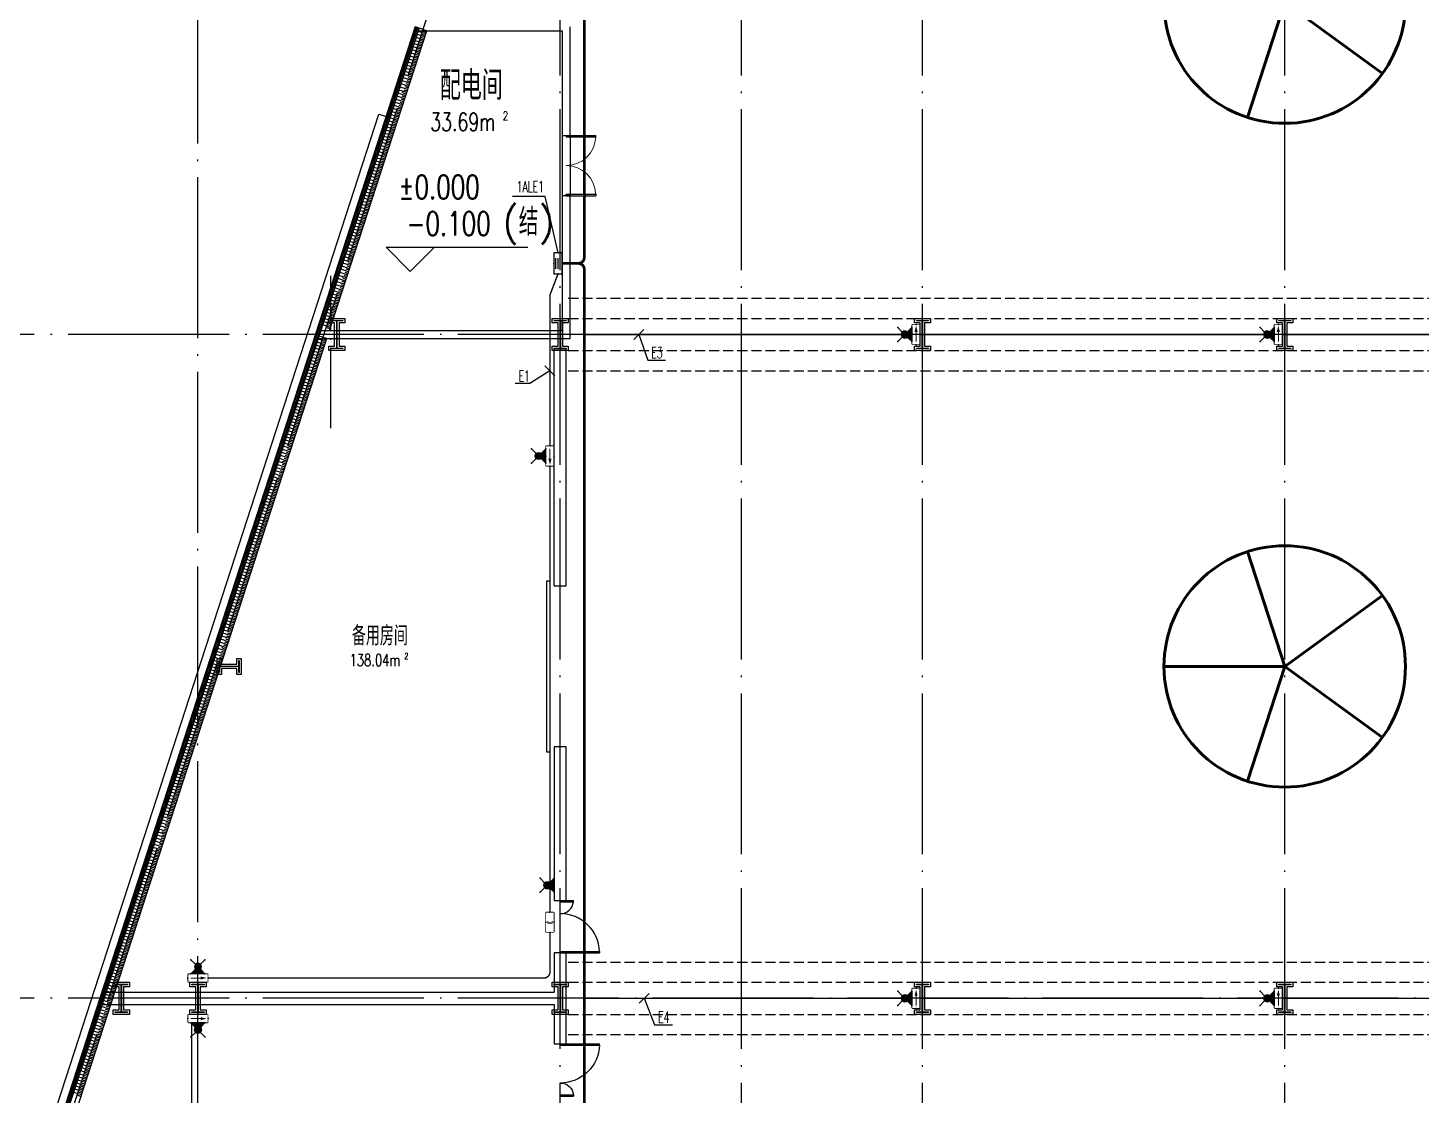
# Model space of a CAD drawing. Extents: x -1396510 to 1250330, y -1892470 to 1623980.
# Drawn here: x 253750 to 288364, y -752037 to -725507 of the extents above; entities that cross this region are included whole.
import ezdxf
from ezdxf.enums import TextEntityAlignment as Align

# ---------------------------------------------------------------- set-up
doc = ezdxf.new("R2010")
doc.units = 0
doc.header["$LTSCALE"] = 1000
doc.header["$MEASUREMENT"] = 0
for name, pattern in [('10平面$0$DASH', [0.35, 0.25, -0.1]), ('DASH', [0.35, 0.25, -0.1]), ('DOTE', [2.42, 2, -0.2, 0.02, -0.2])]:
    doc.linetypes.add(name, pattern=pattern)
doc.layers.get('Defpoints').update_dxf_attribs({"color": 210})
for name, color, linetype in [('10平面$0$WINDOW', 4, 'Continuous'), ('99平面图例外参$0$A-HATCH-2', 251, 'Continuous'), ('A-AXIS-DOTE', 14, 'DOTE'), ('A-AXIS-DP', 126, 'Continuous'), ('A-HATCH-2', 251, 'Continuous'), ('A-LIN-V', 9, 'Continuous'), ('A-WINDOW', 140, 'Continuous'), ('A-防火门窗', 1, 'Continuous'), ('AS-COLN', 6, 'Continuous'), ('AS-WALL', 40, 'Continuous'), ('DIM-照明', 3, 'Continuous'), ('DIM-箱柜', 3, 'Continuous'), ('EQUIP-应急', 3, 'Continuous'), ('EQUIP-照明', 3, 'Continuous'), ('EQUIP-箱柜', 3, 'Continuous'), ('WIRE-照明', 1, 'Continuous'), ('建-墙-幕', 4, 'Continuous'), ('建-房间', 7, 'Continuous'), ('建-标高', 3, 'Continuous')]:
    doc.layers.add(name, color=color, linetype=linetype)
doc.layers.add('A-云线2', color=3, linetype='Continuous', plot=False)
doc.styles.add('_TEL_DIM', font='SIMPLEX', dxfattribs={"width": 0.8, "height": 3.5, "bigfont": 'HZTXT'})
doc.styles.add('A-AREA', font='SIMPLEX', dxfattribs={"bigfont": 'GBCBIG'})
doc.styles.add('A-STANDARD', font='SIMPLEX', dxfattribs={"bigfont": 'GBCBIG'})

# ---------------------------------------------------------------- blocks, each defined once
blk = doc.blocks.new('nt66')
at = {"layer": 'A-HATCH-2', "color": 8}
blk.add_lwpolyline([(-195840, 766870), (-195440, 766870), (-195440, 766758), (-195586, 766758), (-195586, 766182), (-195440, 766182), (-195440, 766070), (-195840, 766070), (-195840, 766182), (-195694, 766182), (-195694, 766758), (-195840, 766758)], close=True, dxfattribs=at)
at = {"layer": 'AS-COLN'}
blk.add_lwpolyline([(-195790, 766820), (-195490, 766820), (-195490, 766808), (-195636, 766808), (-195636, 766132), (-195490, 766132), (-195490, 766120), (-195790, 766120), (-195790, 766132), (-195644, 766132), (-195644, 766808), (-195790, 766808)], close=True, dxfattribs=at)
blk = doc.blocks.new('342343243')
at = {"layer": 'A-AXIS-DP', "color": 5}
blk.add_lwpolyline([(-155704, 832070), (-155404, 832070), (-155404, 832058), (-155550, 832058), (-155550, 831582), (-155404, 831582), (-155404, 831570), (-155704, 831570), (-155704, 831582), (-155558, 831582), (-155558, 832058), (-155704, 832058), (-155704, 832070)], close=True, dxfattribs=at)
at = {"layer": 'A-HATCH-2'}
blk.add_lwpolyline([(-155754, 832120), (-155354, 832120), (-155354, 832008), (-155500, 832008), (-155500, 831632), (-155354, 831632), (-155354, 831520), (-155754, 831520), (-155754, 831632), (-155608, 831632), (-155608, 832008), (-155754, 832008)], close=True, dxfattribs=at)
blk = doc.blocks.new('33333')
for p in [(-73764, -60400), (-68214, -60400), (-59214, -60400), (-50214, -60400), (-79117, -76900), (-77214, -76900), (-68214, -76900), (-59214, -76900), (-50214, -76900)]:
    blk.add_blockref('nt66', p)
at = {"layer": 'A-AXIS-DP', "rotation": 270}
blk.add_blockref('342343243', (-1103900, 542266), dxfattribs=at)
blk = doc.blocks.new('w42343')
at = {"layer": 'A-HATCH-2', "color": 8, "linetype": 'DASH'}
for p, q in [((-263654, 706970), (-128354, 706970)), ((-263654, 706470), (-128354, 706470)), ((-263654, 705670), (-128354, 705670)), ((-263654, 705170), (-128354, 705170)), ((-263654, 690470), (-128354, 690470)), ((-263654, 689970), (-128354, 689970)), ((-263654, 689170), (-128354, 689170)), ((-263654, 688670), (-128354, 688670))]:
    blk.add_line(p, q, dxfattribs=at)
blk = doc.blocks.new('w4324324')
at = {"layer": 'A-HATCH-2', "color": 0, "lineweight": 60}
for q in [(-1694760, 686605), (-1697614, 684532), (-1691907, 684532), (-1696524, 681178), (-1692997, 681178)]:
    blk.add_line((-1694760, 683605), q, dxfattribs=at)
blk.add_circle((-1694760, 683605), 3000, dxfattribs=at)
blk = doc.blocks.new('ner546')
at = {"layer": 'A-LIN-V', "color": 8}
for p in [(614780, 43256), (631280, 43256)]:
    blk.add_blockref('w4324324', p, dxfattribs=at)
blk = doc.blocks.new('10平面$0$$DorLib2D$00000002')
for p, q in [((-0.5, 0), (-0.5, 0.4875)), ((-0.475, 0.4875), (-0.5, 0.4875)), ((-0.475, 0), (-0.475, 0.4875)), ((0.475, 0), (0.475, 0.4875)), ((0.475, 0.4875), (0.5, 0.4875)), ((0.5, 0), (0.5, 0.4875)), ((-0.5, 0), (-0.475, 0)), ((0.5, 0), (0.475, 0))]:
    blk.add_line(p, q)
at = {"lineweight": 13}
for centre, start, end in [((-0.4875, 0), 0, 88.53072), ((0.4875, 0), 91.46928, 180)]:
    blk.add_arc(centre, 0.4875, start, end, dxfattribs=at)
blk = doc.blocks.new('99平面图例外参$0$$LinePat$填挖边坡')
at = {"color": 0}
for p, q in [((0, 0), (0, -1500)), ((300, 0), (300, -600))]:
    blk.add_line(p, q, dxfattribs=at)
at = {"layer": 'Defpoints', "color": 0}
blk.add_point((600, 0), dxfattribs=at)
blk = doc.blocks.new('DOOR2DLIB$SYSLIB$00000123')
at = {"color": 0}
for p, q in [((0.475, -0.001), (0.475, 0.752)), ((0.475, 0.752), (0.5, 0.752)), ((0.5, -0.001), (0.5, 0.752)), ((-0.5, 0), (-0.5, 0.252)), ((-0.475, 0.252), (-0.5, 0.252)), ((-0.475, 0), (-0.475, 0.252)), ((-0.475, 0), (-0.5, 0)), ((0.475, -0.001), (0.5, -0.001))]:
    blk.add_line(p, q, dxfattribs=at)
for centre, radius, start, end in [((0.505, -0.002), 0.755, 92.2493, 179.7238), ((-0.501, 0.003), 0.251, 359.7899, 84.0974)]:
    blk.add_arc(centre, radius, start, end, dxfattribs=at)
blk = doc.blocks.new('10平面$0$$DorLib2D$00000126')
at = {"color": 0, "linetype": 'Continuous'}
for p, q in [((-0.532, 0.5), (-0.532, 0.9)), ((0.532, 0.9), (0.532, 0.5))]:
    blk.add_line(p, q, dxfattribs=at)
at = {"color": 0, "linetype": '10平面$0$DASH'}
for p, q in [((-0.532, 0.9), (0.532, 0.9)), ((-0.532, 0.5), (0.532, 0.5))]:
    blk.add_line(p, q, dxfattribs=at)
blk = doc.blocks.new('世赫2#厂房一层0821')
at = {"layer": 'A-AXIS-DOTE', "color": 8, "ltscale": 2}
for p, q in [((12300, -89188.9), (12300, 6300)), ((21300, -87498.9), (21300, 6300)), ((25800, -87498.9), (25800, 6300)), ((30300, -87498.9), (30300, 6300)), ((39300, -87498.9), (39300, 6300)), ((163114.2, -16500), (-11095.8, -16500)), ((163114.2, -33000), (-11095.8, -33000))]:
    blk.add_line(p, q, dxfattribs=at)
at = {"layer": 'A-AXIS-DOTE', "color": 8}
blk.add_line((15600, -18830), (15600, -15040), dxfattribs=at)
at = {"layer": 'A-AXIS-DOTE', "color": 8, "ltscale": 2}
blk.add_lwpolyline([(-1898.6, -69910.4), (21947.6, 3584)], dxfattribs=at)
at = {"layer": 'A-LIN-V'}
for p, q in [((15568.7, -16400), (17985.9, -8950)), ((-400, -65615.8), (15503.8, -16600)), ((21550, -31870), (21450, -31870))]:
    blk.add_line(p, q, dxfattribs=at)
blk.add_lwpolyline([(-900, -68000), (-900, -65552.5), (16794.3, -11018.4), (17079.6, -11111)], dxfattribs=at)
at = {"layer": 'A-防火门窗'}
for p, q in [((21350, -11550), (21350, -13050)), ((21550, -11550), (21550, -13050))]:
    blk.add_line(p, q, dxfattribs=at)
at = {"layer": 'AS-WALL'}
for p, q in [((17775.7, -8950), (21350, -8950)), ((21350, -8950), (21350, -11550)), ((21550, -11550), (21550, -8850)), ((21350, -11550), (21550, -11550)), ((21550, -13050), (21350, -13050)), ((21350, -13050), (21350, -16400)), ((21550, -16600), (21550, -13050)), ((15293.5, -16600), (21550, -16600)), ((15358.4, -16400), (21350, -16400)), ((21150, -22750), (21150, -16850)), ((21150, -16850), (21450, -16850)), ((21450, -22750), (21450, -16850)), ((21150, -22750), (21450, -22750)), ((21150, -26750), (21150, -30570)), ((21450, -26750), (21150, -26750)), ((21450, -30570), (21450, -26750)), ((21150, -30570), (21450, -30570)), ((21450, -31870), (21150, -31870)), ((21150, -31870), (21150, -32850)), ((21450, -33000), (21450, -31870)), ((10021, -32850), (21150, -32850)), ((9923.7, -33150), (21150, -33150)), ((21150, -33150), (21150, -34130)), ((21450, -34130), (21450, -33000)), ((21150, -34130), (21450, -34130))]:
    blk.add_line(p, q, dxfattribs=at)
at = {"layer": '建-墙-幕'}
for p, q in [((15225.8, -16484.6), (17708, -8834.6)), ((15257.5, -16494.9), (17739.7, -8844.9)), ((15289.2, -16505.1), (17771.4, -8855.1)), ((15321, -16515.4), (17803.1, -8865.4)), ((9872.2, -32984.6), (15225.8, -16484.6)), ((9903.9, -32994.9), (15257.5, -16494.9)), ((9935.6, -33005.1), (15289.2, -16505.1)), ((9967.3, -33015.4), (15321, -16515.4)), ((-700, -65568.4), (9872.2, -32984.6)), ((-666.7, -65573.6), (9903.9, -32994.9)), ((-633.3, -65578.9), (9935.6, -33005.1)), ((-600, -65584.2), (9967.3, -33015.4))]:
    blk.add_line(p, q, dxfattribs=at)
at = {"layer": '建-标高', "color": 8}
for p, q in [((17574.2, -14930.9), (16974.2, -14330.9)), ((16974.2, -14330.9), (20494.2, -14330.9)), ((17574.2, -14930.9), (18174.2, -14330.9))]:
    blk.add_line(p, q, dxfattribs=at)
at = {"layer": '10平面$0$WINDOW'}
for name, p, xscale, yscale, zscale, rotation in [('10平面$0$$DorLib2D$00000126', (21150, -24750), -4000, -200, 200, 269.9999999997814), ('DOOR2DLIB$SYSLIB$00000123', (21300, -31220), -1300, -1300, 300, 90.00000000093488), ('DOOR2DLIB$SYSLIB$00000123', (21300, -34780), 1300, -1300, 300, 90.00000000093488)]:
    blk.add_blockref(name, p, dxfattribs=dict(at, xscale=xscale, yscale=yscale, zscale=zscale, rotation=rotation))
at = {"layer": '99平面图例外参$0$A-HATCH-2', "color": 203, "yscale": 0.1333333333333333, "zscale": 0.1333333333333333}
for p, xscale, rotation in [((17961, -9026.8), 0.1345763054429145, 252.0237134181385), ((17985.9, -8950), 0.1345763054429145, 252.0237134181385), ((17861.3, -9334), 0.1345763054429145, 252.0237134181385), ((17886.2, -9257.2), 0.1345763054429145, 252.0237134181385), ((17911.2, -9180.4), 0.1345763054429145, 252.0237134181385), ((17936.1, -9103.6), 0.1345763054429145, 252.0237134181385), ((17736.7, -9718), 0.1345763054429145, 252.0237134181385), ((17761.6, -9641.2), 0.1345763054429145, 252.0237134181385), ((17786.6, -9564.4), 0.1345763054429145, 252.0237134181385), ((17811.5, -9487.6), 0.1345763054429145, 252.0237134181385), ((17836.4, -9410.8), 0.1345763054429145, 252.0237134181385), ((17637, -10025.3), 0.1345763054429145, 252.0237134181385), ((17662, -9948.5), 0.1345763054429145, 252.0237134181385), ((17686.9, -9871.6), 0.1345763054429145, 252.0237134181385), ((17711.8, -9794.8), 0.1345763054429145, 252.0237134181385), ((17512.4, -10409.3), 0.1345763054429145, 252.0237134181385), ((17537.4, -10332.5), 0.1345763054429145, 252.0237134181385), ((17562.3, -10255.7), 0.1345763054429145, 252.0237134181385), ((17587.2, -10178.9), 0.1345763054429145, 252.0237134181385), ((17612.1, -10102.1), 0.1345763054429145, 252.0237134181385), ((17412.8, -10716.5), 0.1345763054429145, 252.0237134181385), ((17437.7, -10639.7), 0.1345763054429145, 252.0237134181385), ((17462.6, -10562.9), 0.1345763054429145, 252.0237134181385), ((17487.5, -10486.1), 0.1345763054429145, 252.0237134181385), ((17288.2, -11100.5), 0.1345763054429145, 252.0237134181385), ((17313.1, -11023.7), 0.1345763054429145, 252.0237134181385), ((17338, -10946.9), 0.1345763054429145, 252.0237134181385), ((17362.9, -10870.1), 0.1345763054429145, 252.0237134181385), ((17387.8, -10793.3), 0.1345763054429145, 252.0237134181385), ((17188.5, -11407.7), 0.1345763054429145, 252.0237134181385), ((17213.4, -11330.9), 0.1345763054429145, 252.0237134181385), ((17238.3, -11254.1), 0.1345763054429145, 252.0237134181385), ((17263.2, -11177.3), 0.1345763054429145, 252.0237134181385), ((17063.9, -11791.8), 0.1345763054429145, 252.0237134181385), ((17088.8, -11714.9), 0.1345763054429145, 252.0237134181385), ((17113.7, -11638.1), 0.1345763054429145, 252.0237134181385), ((17138.6, -11561.3), 0.1345763054429145, 252.0237134181385), ((17163.6, -11484.5), 0.1345763054429145, 252.0237134181385), ((16939.3, -12175.8), 0.1345763054429145, 252.0237134181385), ((16964.2, -12099), 0.1345763054429145, 252.0237134181385), ((16989.1, -12022.2), 0.1345763054429145, 252.0237134181385), ((17014, -11945.4), 0.1345763054429145, 252.0237134181385), ((17039, -11868.6), 0.1345763054429145, 252.0237134181385), ((16839.6, -12483), 0.1345763054429145, 252.0237134181385), ((16864.5, -12406.2), 0.1345763054429145, 252.0237134181385), ((16889.4, -12329.4), 0.1345763054429145, 252.0237134181385), ((16914.4, -12252.6), 0.1345763054429145, 252.0237134181385), ((16715, -12867), 0.1345763054429145, 252.0237134181385), ((16739.9, -12790.2), 0.1345763054429145, 252.0237134181385), ((16764.8, -12713.4), 0.1345763054429145, 252.0237134181385), ((16789.8, -12636.6), 0.1345763054429145, 252.0237134181385), ((16814.7, -12559.8), 0.1345763054429145, 252.0237134181385), ((16615.3, -13174.2), 0.1345763054429145, 252.0237134181385), ((16640.2, -13097.4), 0.1345763054429145, 252.0237134181385), ((16665.2, -13020.6), 0.1345763054429145, 252.0237134181385), ((16690.1, -12943.8), 0.1345763054429145, 252.0237134181385), ((16490.7, -13558.2), 0.1345763054429145, 252.0237134181385), ((16515.6, -13481.4), 0.1345763054429145, 252.0237134181385), ((16540.6, -13404.6), 0.1345763054429145, 252.0237134181385), ((16565.5, -13327.8), 0.1345763054429145, 252.0237134181385), ((16590.4, -13251), 0.1345763054429145, 252.0237134181385), ((16391, -13865.5), 0.1345763054429145, 252.0237134181385), ((16416, -13788.7), 0.1345763054429145, 252.0237134181385), ((16440.9, -13711.9), 0.1345763054429145, 252.0237134181385), ((16465.8, -13635.1), 0.1345763054429145, 252.0237134181385), ((16266.4, -14249.5), 0.1345763054429145, 252.0237134181385), ((16291.4, -14172.7), 0.1345763054429145, 252.0237134181385), ((16316.3, -14095.9), 0.1345763054429145, 252.0237134181385), ((16341.2, -14019.1), 0.1345763054429145, 252.0237134181385), ((16366.1, -13942.3), 0.1345763054429145, 252.0237134181385), ((16166.8, -14556.7), 0.1345763054429145, 252.0237134181385), ((16191.7, -14479.9), 0.1345763054429145, 252.0237134181385), ((16216.6, -14403.1), 0.1345763054429145, 252.0237134181385), ((16241.5, -14326.3), 0.1345763054429145, 252.0237134181385), ((16042.2, -14940.7), 0.1345763054429145, 252.0237134181385), ((16067.1, -14863.9), 0.1345763054429145, 252.0237134181385), ((16092, -14787.1), 0.1345763054429145, 252.0237134181385), ((16116.9, -14710.3), 0.1345763054429145, 252.0237134181385), ((16141.8, -14633.5), 0.1345763054429145, 252.0237134181385), ((15942.5, -15247.9), 0.1345763054429145, 252.0237134181385), ((15967.4, -15171.1), 0.1345763054429145, 252.0237134181385), ((15992.3, -15094.3), 0.1345763054429145, 252.0237134181385), ((16017.2, -15017.5), 0.1345763054429145, 252.0237134181385), ((15817.9, -15632), 0.1345763054429145, 252.0237134181385), ((15842.8, -15555.2), 0.1345763054429145, 252.0237134181385), ((15867.7, -15478.4), 0.1345763054429145, 252.0237134181385), ((15892.6, -15401.5), 0.1345763054429145, 252.0237134181385), ((15917.6, -15324.7), 0.1345763054429145, 252.0237134181385), ((15718.2, -15939.2), 0.1345763054429145, 252.0237134181385), ((15743.1, -15862.4), 0.1345763054429145, 252.0237134181385), ((15768, -15785.6), 0.1345763054429145, 252.0237134181385), ((15793, -15708.8), 0.1345763054429145, 252.0237134181385), ((15593.6, -16323.2), 0.1345763054429145, 252.0237134181385), ((15618.5, -16246.4), 0.1345763054429145, 252.0237134181385), ((15643.4, -16169.6), 0.1345763054429145, 252.0237134181385), ((15668.4, -16092.8), 0.1345763054429145, 252.0237134181385), ((15693.3, -16016), 0.1345763054429145, 252.0237134181385), ((15479.1, -16676.1), 0.133362719495067, 252.0237134181384), ((15503.8, -16600), 0.133362719495067, 252.0237134181384), ((15380.3, -16980.6), 0.133362719495067, 252.0237134181384), ((15405, -16904.4), 0.133362719495067, 252.0237134181384), ((15429.7, -16828.3), 0.133362719495067, 252.0237134181384), ((15454.4, -16752.2), 0.133362719495067, 252.0237134181384), ((15256.8, -17361.1), 0.133362719495067, 252.0237134181384), ((15281.5, -17285), 0.133362719495067, 252.0237134181384), ((15306.2, -17208.9), 0.133362719495067, 252.0237134181384), ((15330.9, -17132.8), 0.133362719495067, 252.0237134181384), ((15355.6, -17056.7), 0.133362719495067, 252.0237134181384), ((15158, -17665.6), 0.133362719495067, 252.0237134181384), ((15182.7, -17589.4), 0.133362719495067, 252.0237134181384), ((15207.4, -17513.3), 0.133362719495067, 252.0237134181384), ((15232.1, -17437.2), 0.133362719495067, 252.0237134181384), ((15034.6, -18046.1), 0.133362719495067, 252.0237134181384), ((15059.3, -17970), 0.133362719495067, 252.0237134181384), ((15084, -17893.9), 0.133362719495067, 252.0237134181384), ((15108.7, -17817.8), 0.133362719495067, 252.0237134181384), ((15133.3, -17741.7), 0.133362719495067, 252.0237134181384), ((14935.8, -18350.6), 0.133362719495067, 252.0237134181384), ((14960.5, -18274.5), 0.133362719495067, 252.0237134181384), ((14985.2, -18198.3), 0.133362719495067, 252.0237134181384), ((15009.9, -18122.2), 0.133362719495067, 252.0237134181384), ((14812.3, -18731.1), 0.133362719495067, 252.0237134181384), ((14837, -18655), 0.133362719495067, 252.0237134181384), ((14861.7, -18578.9), 0.133362719495067, 252.0237134181384), ((14886.4, -18502.8), 0.133362719495067, 252.0237134181384), ((14911.1, -18426.7), 0.133362719495067, 252.0237134181384), ((14713.5, -19035.6), 0.133362719495067, 252.0237134181384), ((14738.2, -18959.5), 0.133362719495067, 252.0237134181384), ((14762.9, -18883.3), 0.133362719495067, 252.0237134181384), ((14787.6, -18807.2), 0.133362719495067, 252.0237134181384), ((14590.1, -19416.1), 0.133362719495067, 252.0237134181384), ((14614.7, -19340), 0.133362719495067, 252.0237134181384), ((14639.4, -19263.9), 0.133362719495067, 252.0237134181384), ((14664.1, -19187.8), 0.133362719495067, 252.0237134181384), ((14688.8, -19111.7), 0.133362719495067, 252.0237134181384), ((14491.3, -19720.6), 0.133362719495067, 252.0237134181384), ((14516, -19644.5), 0.133362719495067, 252.0237134181384), ((14540.7, -19568.3), 0.133362719495067, 252.0237134181384), ((14565.4, -19492.2), 0.133362719495067, 252.0237134181384), ((14367.8, -20101.1), 0.133362719495067, 252.0237134181384), ((14392.5, -20025), 0.133362719495067, 252.0237134181384), ((14417.2, -19948.9), 0.133362719495067, 252.0237134181384), ((14441.9, -19872.8), 0.133362719495067, 252.0237134181384), ((14466.6, -19796.7), 0.133362719495067, 252.0237134181384), ((14244.3, -20481.7), 0.133362719495067, 252.0237134181384), ((14269, -20405.6), 0.133362719495067, 252.0237134181384), ((14293.7, -20329.5), 0.133362719495067, 252.0237134181384), ((14318.4, -20253.4), 0.133362719495067, 252.0237134181384), ((14343.1, -20177.2), 0.133362719495067, 252.0237134181384), ((14145.5, -20786.1), 0.133362719495067, 252.0237134181384), ((14170.2, -20710), 0.133362719495067, 252.0237134181384), ((14194.9, -20633.9), 0.133362719495067, 252.0237134181384), ((14219.6, -20557.8), 0.133362719495067, 252.0237134181384), ((14022.1, -21166.7), 0.133362719495067, 252.0237134181384), ((14046.8, -21090.6), 0.133362719495067, 252.0237134181384), ((14071.5, -21014.5), 0.133362719495067, 252.0237134181384), ((14096.1, -20938.4), 0.133362719495067, 252.0237134181384), ((14120.8, -20862.2), 0.133362719495067, 252.0237134181384), ((13923.3, -21471.1), 0.133362719495067, 252.0237134181384), ((13948, -21395), 0.133362719495067, 252.0237134181384), ((13972.7, -21318.9), 0.133362719495067, 252.0237134181384), ((13997.4, -21242.8), 0.133362719495067, 252.0237134181384), ((13799.8, -21851.7), 0.133362719495067, 252.0237134181384), ((13824.5, -21775.6), 0.133362719495067, 252.0237134181384), ((13849.2, -21699.5), 0.133362719495067, 252.0237134181384), ((13873.9, -21623.4), 0.133362719495067, 252.0237134181384), ((13898.6, -21547.2), 0.133362719495067, 252.0237134181384), ((13701, -22156.1), 0.133362719495067, 252.0237134181384), ((13725.7, -22080), 0.133362719495067, 252.0237134181384), ((13750.4, -22003.9), 0.133362719495067, 252.0237134181384), ((13775.1, -21927.8), 0.133362719495067, 252.0237134181384), ((13577.5, -22536.7), 0.133362719495067, 252.0237134181384), ((13602.2, -22460.6), 0.133362719495067, 252.0237134181384), ((13626.9, -22384.5), 0.133362719495067, 252.0237134181384), ((13651.6, -22308.4), 0.133362719495067, 252.0237134181384), ((13676.3, -22232.3), 0.133362719495067, 252.0237134181384), ((13478.8, -22841.1), 0.133362719495067, 252.0237134181384), ((13503.5, -22765), 0.133362719495067, 252.0237134181384), ((13528.2, -22688.9), 0.133362719495067, 252.0237134181384), ((13552.8, -22612.8), 0.133362719495067, 252.0237134181384), ((13355.3, -23221.7), 0.133362719495067, 252.0237134181384), ((13380, -23145.6), 0.133362719495067, 252.0237134181384), ((13404.7, -23069.5), 0.133362719495067, 252.0237134181384), ((13429.4, -22993.4), 0.133362719495067, 252.0237134181384), ((13454.1, -22917.3), 0.133362719495067, 252.0237134181384), ((13256.5, -23526.1), 0.133362719495067, 252.0237134181384), ((13281.2, -23450), 0.133362719495067, 252.0237134181384), ((13305.9, -23373.9), 0.133362719495067, 252.0237134181384), ((13330.6, -23297.8), 0.133362719495067, 252.0237134181384), ((13133, -23906.7), 0.133362719495067, 252.0237134181384), ((13157.7, -23830.6), 0.133362719495067, 252.0237134181384), ((13182.4, -23754.5), 0.133362719495067, 252.0237134181384), ((13207.1, -23678.4), 0.133362719495067, 252.0237134181384), ((13231.8, -23602.3), 0.133362719495067, 252.0237134181384), ((13009.6, -24287.3), 0.133362719495067, 252.0237134181384), ((13034.2, -24211.2), 0.133362719495067, 252.0237134181384), ((13058.9, -24135), 0.133362719495067, 252.0237134181384), ((13083.6, -24058.9), 0.133362719495067, 252.0237134181384), ((13108.3, -23982.8), 0.133362719495067, 252.0237134181384), ((12910.8, -24591.7), 0.133362719495067, 252.0237134181384), ((12935.5, -24515.6), 0.133362719495067, 252.0237134181384), ((12960.2, -24439.5), 0.133362719495067, 252.0237134181384), ((12984.9, -24363.4), 0.133362719495067, 252.0237134181384), ((12787.3, -24972.3), 0.133362719495067, 252.0237134181384), ((12812, -24896.2), 0.133362719495067, 252.0237134181384), ((12836.7, -24820), 0.133362719495067, 252.0237134181384), ((12861.4, -24743.9), 0.133362719495067, 252.0237134181384), ((12886.1, -24667.8), 0.133362719495067, 252.0237134181384), ((12688.5, -25276.7), 0.133362719495067, 252.0237134181384), ((12713.2, -25200.6), 0.133362719495067, 252.0237134181384), ((12737.9, -25124.5), 0.133362719495067, 252.0237134181384), ((12762.6, -25048.4), 0.133362719495067, 252.0237134181384), ((12565, -25657.3), 0.133362719495067, 252.0237134181384), ((12589.7, -25581.2), 0.133362719495067, 252.0237134181384), ((12614.4, -25505), 0.133362719495067, 252.0237134181384), ((12639.1, -25428.9), 0.133362719495067, 252.0237134181384), ((12663.8, -25352.8), 0.133362719495067, 252.0237134181384), ((12466.3, -25961.7), 0.133362719495067, 252.0237134181384), ((12491, -25885.6), 0.133362719495067, 252.0237134181384), ((12515.6, -25809.5), 0.133362719495067, 252.0237134181384), ((12540.3, -25733.4), 0.133362719495067, 252.0237134181384), ((12342.8, -26342.3), 0.133362719495067, 252.0237134181384), ((12367.5, -26266.2), 0.133362719495067, 252.0237134181384), ((12392.2, -26190.1), 0.133362719495067, 252.0237134181384), ((12416.9, -26113.9), 0.133362719495067, 252.0237134181384), ((12441.6, -26037.8), 0.133362719495067, 252.0237134181384), ((12244, -26646.7), 0.133362719495067, 252.0237134181384), ((12268.7, -26570.6), 0.133362719495067, 252.0237134181384), ((12293.4, -26494.5), 0.133362719495067, 252.0237134181384), ((12318.1, -26418.4), 0.133362719495067, 252.0237134181384), ((12120.5, -27027.3), 0.133362719495067, 252.0237134181384), ((12145.2, -26951.2), 0.133362719495067, 252.0237134181384), ((12169.9, -26875.1), 0.133362719495067, 252.0237134181384), ((12194.6, -26798.9), 0.133362719495067, 252.0237134181384), ((12219.3, -26722.8), 0.133362719495067, 252.0237134181384), ((12021.7, -27331.7), 0.133362719495067, 252.0237134181384), ((12046.4, -27255.6), 0.133362719495067, 252.0237134181384), ((12071.1, -27179.5), 0.133362719495067, 252.0237134181384), ((12095.8, -27103.4), 0.133362719495067, 252.0237134181384), ((11898.3, -27712.3), 0.133362719495067, 252.0237134181384), ((11923, -27636.2), 0.133362719495067, 252.0237134181384), ((11947.7, -27560.1), 0.133362719495067, 252.0237134181384), ((11972.4, -27483.9), 0.133362719495067, 252.0237134181384), ((11997, -27407.8), 0.133362719495067, 252.0237134181384), ((11774.8, -28092.8), 0.133362719495067, 252.0237134181384), ((11799.5, -28016.7), 0.133362719495067, 252.0237134181384), ((11824.2, -27940.6), 0.133362719495067, 252.0237134181384), ((11848.9, -27864.5), 0.133362719495067, 252.0237134181384), ((11873.6, -27788.4), 0.133362719495067, 252.0237134181384), ((11676, -28397.3), 0.133362719495067, 252.0237134181384), ((11700.7, -28321.2), 0.133362719495067, 252.0237134181384), ((11725.4, -28245.1), 0.133362719495067, 252.0237134181384), ((11750.1, -28169), 0.133362719495067, 252.0237134181384), ((11552.5, -28777.8), 0.133362719495067, 252.0237134181384), ((11577.2, -28701.7), 0.133362719495067, 252.0237134181384), ((11601.9, -28625.6), 0.133362719495067, 252.0237134181384), ((11626.6, -28549.5), 0.133362719495067, 252.0237134181384), ((11651.3, -28473.4), 0.133362719495067, 252.0237134181384), ((11453.7, -29082.3), 0.133362719495067, 252.0237134181384), ((11478.4, -29006.2), 0.133362719495067, 252.0237134181384), ((11503.1, -28930.1), 0.133362719495067, 252.0237134181384), ((11527.8, -28854), 0.133362719495067, 252.0237134181384), ((11330.3, -29462.8), 0.133362719495067, 252.0237134181384), ((11355, -29386.7), 0.133362719495067, 252.0237134181384), ((11379.7, -29310.6), 0.133362719495067, 252.0237134181384), ((11404.4, -29234.5), 0.133362719495067, 252.0237134181384), ((11429.1, -29158.4), 0.133362719495067, 252.0237134181384), ((11231.5, -29767.3), 0.133362719495067, 252.0237134181384), ((11256.2, -29691.2), 0.133362719495067, 252.0237134181384), ((11280.9, -29615.1), 0.133362719495067, 252.0237134181384), ((11305.6, -29539), 0.133362719495067, 252.0237134181384), ((11108, -30147.9), 0.133362719495067, 252.0237134181384), ((11132.7, -30071.7), 0.133362719495067, 252.0237134181384), ((11157.4, -29995.6), 0.133362719495067, 252.0237134181384), ((11182.1, -29919.5), 0.133362719495067, 252.0237134181384), ((11206.8, -29843.4), 0.133362719495067, 252.0237134181384), ((11009.2, -30452.3), 0.133362719495067, 252.0237134181384), ((11033.9, -30376.2), 0.133362719495067, 252.0237134181384), ((11058.6, -30300.1), 0.133362719495067, 252.0237134181384), ((11083.3, -30224), 0.133362719495067, 252.0237134181384), ((10885.8, -30832.9), 0.133362719495067, 252.0237134181384), ((10910.5, -30756.7), 0.133362719495067, 252.0237134181384), ((10935.1, -30680.6), 0.133362719495067, 252.0237134181384), ((10959.8, -30604.5), 0.133362719495067, 252.0237134181384), ((10984.5, -30528.4), 0.133362719495067, 252.0237134181384), ((10762.3, -31213.4), 0.133362719495067, 252.0237134181384), ((10787, -31137.3), 0.133362719495067, 252.0237134181384), ((10811.7, -31061.2), 0.133362719495067, 252.0237134181384), ((10836.4, -30985.1), 0.133362719495067, 252.0237134181384), ((10861.1, -30909), 0.133362719495067, 252.0237134181384), ((10663.5, -31517.9), 0.133362719495067, 252.0237134181384), ((10688.2, -31441.7), 0.133362719495067, 252.0237134181384), ((10712.9, -31365.6), 0.133362719495067, 252.0237134181384), ((10737.6, -31289.5), 0.133362719495067, 252.0237134181384), ((10540, -31898.4), 0.133362719495067, 252.0237134181384), ((10564.7, -31822.3), 0.133362719495067, 252.0237134181384), ((10589.4, -31746.2), 0.133362719495067, 252.0237134181384), ((10614.1, -31670.1), 0.133362719495067, 252.0237134181384), ((10638.8, -31594), 0.133362719495067, 252.0237134181384), ((10441.2, -32202.9), 0.133362719495067, 252.0237134181384), ((10465.9, -32126.7), 0.133362719495067, 252.0237134181384), ((10490.6, -32050.6), 0.133362719495067, 252.0237134181384), ((10515.3, -31974.5), 0.133362719495067, 252.0237134181384), ((10317.8, -32583.4), 0.133362719495067, 252.0237134181384), ((10342.5, -32507.3), 0.133362719495067, 252.0237134181384), ((10367.2, -32431.2), 0.133362719495067, 252.0237134181384), ((10391.9, -32355.1), 0.133362719495067, 252.0237134181384), ((10416.5, -32279), 0.133362719495067, 252.0237134181384), ((10219, -32887.9), 0.133362719495067, 252.0237134181384), ((10243.7, -32811.8), 0.133362719495067, 252.0237134181384), ((10268.4, -32735.6), 0.133362719495067, 252.0237134181384), ((10293.1, -32659.5), 0.133362719495067, 252.0237134181384), ((10095.5, -33268.4), 0.133362719495067, 252.0237134181384), ((10120.2, -33192.3), 0.133362719495067, 252.0237134181384), ((10144.9, -33116.2), 0.133362719495067, 252.0237134181384), ((10169.6, -33040.1), 0.133362719495067, 252.0237134181384), ((10194.3, -32964), 0.133362719495067, 252.0237134181384), ((9996.7, -33572.9), 0.133362719495067, 252.0237134181384), ((10021.4, -33496.8), 0.133362719495067, 252.0237134181384), ((10046.1, -33420.6), 0.133362719495067, 252.0237134181384), ((10070.8, -33344.5), 0.133362719495067, 252.0237134181384), ((9873.2, -33953.4), 0.133362719495067, 252.0237134181384), ((9897.9, -33877.3), 0.133362719495067, 252.0237134181384), ((9922.6, -33801.2), 0.133362719495067, 252.0237134181384), ((9947.3, -33725.1), 0.133362719495067, 252.0237134181384), ((9972, -33649), 0.133362719495067, 252.0237134181384), ((9774.5, -34257.9), 0.133362719495067, 252.0237134181384), ((9799.2, -34181.8), 0.133362719495067, 252.0237134181384), ((9823.9, -34105.6), 0.133362719495067, 252.0237134181384), ((9848.6, -34029.5), 0.133362719495067, 252.0237134181384), ((9651, -34638.4), 0.133362719495067, 252.0237134181384), ((9675.7, -34562.3), 0.133362719495067, 252.0237134181384), ((9700.4, -34486.2), 0.133362719495067, 252.0237134181384), ((9725.1, -34410.1), 0.133362719495067, 252.0237134181384), ((9749.8, -34334), 0.133362719495067, 252.0237134181384), ((9527.5, -35019), 0.133362719495067, 252.0237134181384), ((9552.2, -34942.9), 0.133362719495067, 252.0237134181384), ((9576.9, -34866.8), 0.133362719495067, 252.0237134181384), ((9601.6, -34790.7), 0.133362719495067, 252.0237134181384), ((9626.3, -34714.5), 0.133362719495067, 252.0237134181384), ((9428.7, -35323.4), 0.133362719495067, 252.0237134181384), ((9453.4, -35247.3), 0.133362719495067, 252.0237134181384), ((9478.1, -35171.2), 0.133362719495067, 252.0237134181384), ((9502.8, -35095.1), 0.133362719495067, 252.0237134181384), ((9404, -35399.5), 0.133362719495067, 252.0237134181384)]:
    blk.add_blockref('99平面图例外参$0$$LinePat$填挖边坡', p, dxfattribs=dict(at, xscale=xscale, rotation=rotation))
at = {"layer": 'A-LIN-V', "color": 8, "rotation": 90.00000000000001}
blk.add_blockref('ner546', (766160.7, 1055230), dxfattribs=at)
at = {"layer": 'A-WINDOW'}
for name in ['33333', 'w42343']:
    blk.add_blockref(name, (285154.2, -722570), dxfattribs=at)
at = {"layer": 'A-防火门窗', "xscale": 1500, "yscale": 1500, "zscale": 199.9999999999998, "rotation": 269.9999999997816}
blk.add_blockref('10平面$0$$DorLib2D$00000002', (21450, -12300), dxfattribs=at)
at = {"layer": 'A-防火门窗', "color": 8, "style": 'A-AREA'}
blk.add_text('配电间', height=723.4, dxfattribs=at).set_placement((18310.1, -10670))
at = {"layer": 'A-防火门窗', "color": 8, "style": 'A-AREA', "width": 0.705882}
for s, height, p in [('33.69m', 446.25, (18071.7, -11437.8)), ('2', 223.1, (19871.7, -11175.3))]:
    blk.add_text(s, height=height, dxfattribs=at).set_placement(p)
at = {"layer": '建-房间', "color": 8, "style": 'A-AREA'}
blk.add_text('备用房间', height=482.27, dxfattribs=at).set_placement((16125.5, -24228.6))
at = {"layer": '建-房间', "color": 8, "style": 'A-AREA', "width": 0.705882}
for s, height, p in [('138.04m', 297.5, (16067.4, -24740.4)), ('2', 148.8, (17427.4, -24565.4))]:
    blk.add_text(s, height=height, dxfattribs=at).set_placement(p)
at = {"layer": '建-标高', "color": 7, "style": 'A-STANDARD', "width": 0.705882}
for s, p in [('%%P0.000', (17284.2, -13130)), ('-0.100', (17484.2, -14040))]:
    blk.add_text(s, height=595, dxfattribs=at).set_placement(p)
at = {"layer": '建-标高', "color": 7, "style": 'A-STANDARD'}
blk.add_text('(结)', height=675.18, dxfattribs=at).set_placement((19864.2, -14040))
blk = doc.blocks.new('$equip_U$00000208(EQ-138-沈勤辉)')
blk.add_hatch(color=256).paths.add_polyline_path([(0.215, 0.372), (0.503, 0.3), (0.215, 0.228)])
at = {"color": 7, "lineweight": 0}
blk.add_line((-0.503, 0.3), (0.215, 0.3), dxfattribs=at)
at = {"lineweight": 0, "const_width": 0.0571}
blk.add_lwpolyline([(-0.658, 0), (0.658, 0, 0.414214), (0.72, 0.062), (0.72, 0.538, 0.414213), (0.658, 0.6), (-0.658, 0.6, 0.414214), (-0.72, 0.538, 0), (-0.72, 0.062, 0.414245), (-0.658, 0, 18481.445439)], format="xyb", dxfattribs=at)
blk.add_lwpolyline([(0.215, 0.372), (0.503, 0.3), (0.215, 0.228), (0.215, 0.372)], dxfattribs=at)
for p in [(-0.72, 0.3), (0, 0.6), (0, 0), (0.72, 0.3)]:
    blk.add_point(p)
at = {"color": 7, "style": '_TEL_DIM', "flags": 1}
for tag in ['A', 'REMARK']:
    blk.add_attdef(tag, text='', height=0.00002, dxfattribs=at).set_placement((0, 0), align=Align.MIDDLE_CENTER)
blk = doc.blocks.new('$equip$00003158')
h = blk.add_hatch(color=256)
h.dxf.hatch_style = 1
h.paths.add_polyline_path([(0, 0.25, -0.198912), (-0.177, 0.323), (-0.5, 0), (0.5, 0), (0.177, 0.323, -0.198912)])
blk.add_hatch(color=256).paths.add_polyline_path([(0, 0.75, 1), (0, 0.25, 1)])
for p, q in [((-0.5, 1), (-0.177, 0.677)), ((0.177, 0.677), (0.5, 1)), ((-0.5, 0), (-0.177, 0.323)), ((-0.5, 0), (0.5, 0)), ((0.177, 0.323), (0.5, 0))]:
    blk.add_line(p, q)
blk.add_circle((0, 0.5), 0.25)
for p in [(-0.5, 1), (0.5, 1), (-0.5, 0), (0, 0), (0.5, 0)]:
    blk.add_point(p)
at = {"color": 7, "style": '_TEL_DIM', "flags": 1}
for tag in ['A', 'REMARK']:
    blk.add_attdef(tag, text='', height=0.00002, dxfattribs=at).set_placement((0, 0), align=Align.MIDDLE_CENTER)
blk = doc.blocks.new('$equip_U$00000202(DESKTOP-H88E2E2)')
at = {"color": 7, "lineweight": 0}
for p, q in [((-0.074, -0.15), (0.074, -0.15)), ((-0.074, -0.45), (-0.074, -0.15))]:
    blk.add_line(p, q, dxfattribs=at)
at = {"lineweight": 0, "const_width": 0.0571}
blk.add_lwpolyline([(-0.658, -0.6), (0.658, -0.6, 0.414214), (0.72, -0.538), (0.72, -0.062, 0.414213), (0.658, 0), (-0.658, 0, 0.414214), (-0.72, -0.062, 0), (-0.72, -0.538, 0.414245), (-0.658, -0.6, 18481.445439)], format="xyb", dxfattribs=at)
at = {"color": 7, "lineweight": 0}
for points in [[(-0.074, -0.293), (0.017, -0.293)], [(-0.074, -0.45), (0.074, -0.45)]]:
    blk.add_lwpolyline(points, dxfattribs=at)
for p in [(0, 0), (-0.72, -0.3), (0, -0.6), (0.72, -0.3)]:
    blk.add_point(p)
at = {"color": 7, "style": '_TEL_DIM', "flags": 1}
for tag in ['A', 'REMARK']:
    blk.add_attdef(tag, text='', height=0.00002, dxfattribs=at).set_placement((0, 0), align=Align.MIDDLE_CENTER)
blk = doc.blocks.new('$equip$00002940')
for p, q in [((-0.75, 0.6), (-0.75, 0)), ((0.75, 0.6), (-0.75, 0.6)), ((-0.75, 0), (0.75, 0)), ((-0.375, 0.45), (0.375, 0.45)), ((0.75, 0), (0.75, 0.6))]:
    blk.add_line(p, q)
at = {"linetype": 'DASH'}
blk.add_line((-0.375, 0.3), (0.375, 0.3), dxfattribs=at)
at = {"const_width": 0.0571}
blk.add_lwpolyline([(-0.75, 0.6), (-0.75, 0), (0.75, 0), (0.75, 0.6), (-0.75, 0.6), (-0.75, 0)], dxfattribs=at)
for p in [(-0.75, 0.3), (0, 0.6), (0, 0), (0.75, 0.3)]:
    blk.add_point(p)
at = {"color": 7, "style": '_TEL_DIM', "flags": 1}
for tag in ['A', 'REMARK']:
    blk.add_attdef(tag, text='', height=0.00002, dxfattribs=at).set_placement((0, 0), align=Align.MIDDLE_CENTER)

msp = doc.modelspace()

# ---------------------------------------------------------------- linework, layer by layer
at = {"layer": 'DIM-照明'}
for p, q in [((269053.7, -733006.3), (268806.3, -733253.7)), ((266597.1, -733912.1), (266844.6, -734159.6)), ((269183.7, -749506.3), (268936.3, -749753.7))]:
    msp.add_line(p, q, dxfattribs=at)
for points in [[(268930, -733130), (269150, -733770)], [(269150, -733770), (269589, -733770)], [(266720.8, -734035.8), (266220, -734350)], [(266220, -734350), (265853, -734350)], [(269060, -749630), (269320, -750290)], [(269320, -750290), (269767, -750290)]]:
    msp.add_lwpolyline(points, dxfattribs=at)
at = {"layer": 'DIM-箱柜'}
for p, q in [((266600, -729700), (265790, -729700)), ((266920.8, -731099.6), (266600, -729700))]:
    msp.add_line(p, q, dxfattribs=at)
at = {"layer": 'WIRE-照明', "color": 6, "linetype": 'Continuous', "const_width": 70}
for points in [[(267574.2, -731212.1), (267574.2, -717205)], [(267025.8, -731362.1), (267424.2, -731362.1)], [(267574.2, -731511.8), (267574.2, -798555)]]:
    msp.add_lwpolyline(points, dxfattribs=at)
for points in [[(267424.2, -731362.1, 0.4142136), (267574.2, -731212.1)], [(267424.2, -731361.8, -0.4142136), (267574.2, -731511.8)]]:
    msp.add_lwpolyline(points, format="xyb", dxfattribs=at)
at = {"layer": 'WIRE-照明', "color": 6, "linetype": 'DASH', "const_width": 35}
for points in [[(266730.8, -732120), (266920.8, -731624.6)], [(266720.8, -735897.9), (266720.8, -732173.7)], [(267574.2, -733130), (275449.3, -733130)], [(275921.8, -733130), (284449.3, -733130)], [(284921.8, -733130), (293449.3, -733130)], [(266720.8, -736402.1), (266720.8, -746772.7)], [(266720.8, -746856.2), (266720.8, -747487.9)], [(266720.8, -748975), (266720.8, -747992.1)], [(257975.8, -750030), (257975.8, -749230)], [(258227.9, -749125), (266570.8, -749125)], [(267574.2, -749630), (275449.3, -749630)], [(275921.8, -749630), (284449.3, -749630)], [(284921.8, -749630), (293449.3, -749630)], [(257816.8, -765877.9), (257816.8, -750240)]]:
    msp.add_lwpolyline(points, dxfattribs=at)
for points in [[(266730.8, -732120, 0.0918388), (266720.8, -732173.7)], [(266570.8, -749125, 0.4142136), (266720.8, -748975)]]:
    msp.add_lwpolyline(points, format="xyb", dxfattribs=at)

# ---------------------------------------------------------------- block references
at = {"layer": 'A-云线2'}
msp.add_blockref('世赫2#厂房一层0821', (245675.8, -716630), dxfattribs=at)
at = {"layer": 'EQUIP-应急', "yscale": 350.0000000000001, "zscale": 350.0000000000001}
for p, xscale, rotation in [((275711.8, -733130), -350.0000000000001, 90), ((284711.8, -733130), -350.0000000000001, 90), ((266615.8, -736150), 350.0000000000001, 89.99999999999999), ((266825.8, -746820), -350.0000000000001, 90), ((275711.8, -749630), -350.0000000000001, 90), ((284711.8, -749630), -350.0000000000001, 90), ((257975.8, -750240), 350.0000000000001, 180)]:
    msp.add_blockref('$equip$00003158', p, dxfattribs=dict(at, xscale=xscale, rotation=rotation))
at = {"layer": 'EQUIP-应急', "xscale": -350.0000000000001, "yscale": 350.0000000000001, "zscale": 350.0000000000001}
msp.add_blockref('$equip$00003158', (257975.8, -749020), dxfattribs=at)
at = {"layer": 'EQUIP-照明', "yscale": 350, "zscale": 350}
for name, p, xscale, rotation in [('$equip_U$00000208(EQ-138-沈勤辉)', (275921.8, -733130), 350, 90), ('$equip_U$00000208(EQ-138-沈勤辉)', (284921.8, -733130), 350, 90.00000000000001), ('$equip_U$00000208(EQ-138-沈勤辉)', (266825.8, -736150), -350, 90), ('$equip_U$00000202(DESKTOP-H88E2E2)', (266615.8, -747740), 350, 90), ('$equip_U$00000208(EQ-138-沈勤辉)', (275921.8, -749630), 350, 90), ('$equip_U$00000208(EQ-138-沈勤辉)', (284921.8, -749630), 350, 90.00000000000001), ('$equip_U$00000208(EQ-138-沈勤辉)', (257975.8, -750030), -350, 180)]:
    msp.add_blockref(name, p, dxfattribs=dict(at, xscale=xscale, rotation=rotation))
at = {"layer": 'EQUIP-照明', "xscale": 350, "yscale": 350, "zscale": 350}
msp.add_blockref('$equip_U$00000208(EQ-138-沈勤辉)', (257975.8, -749230), dxfattribs=at)
at = {"layer": 'EQUIP-箱柜', "xscale": 350, "yscale": 350, "zscale": 350, "rotation": 90}
msp.add_blockref('$equip$00002940', (267025.8, -731362.1), dxfattribs=at)

# ---------------------------------------------------------------- texts
at = {"layer": 'DIM-照明', "color": 7, "style": '_TEL_DIM', "width": 0.6}
for s, p in [('E3', (269237.5, -733720)), ('E1', (265940.5, -734300)), ('E4', (269407.5, -750240))]:
    msp.add_text(s, height=280, dxfattribs=at).set_placement(p)
at = {"layer": 'DIM-箱柜', "color": 7, "style": '_TEL_DIM', "width": 0.6}
msp.add_text('1ALE1', height=280, dxfattribs=at).set_placement((265895, -729595))

doc.saveas('drawing.dxf')
